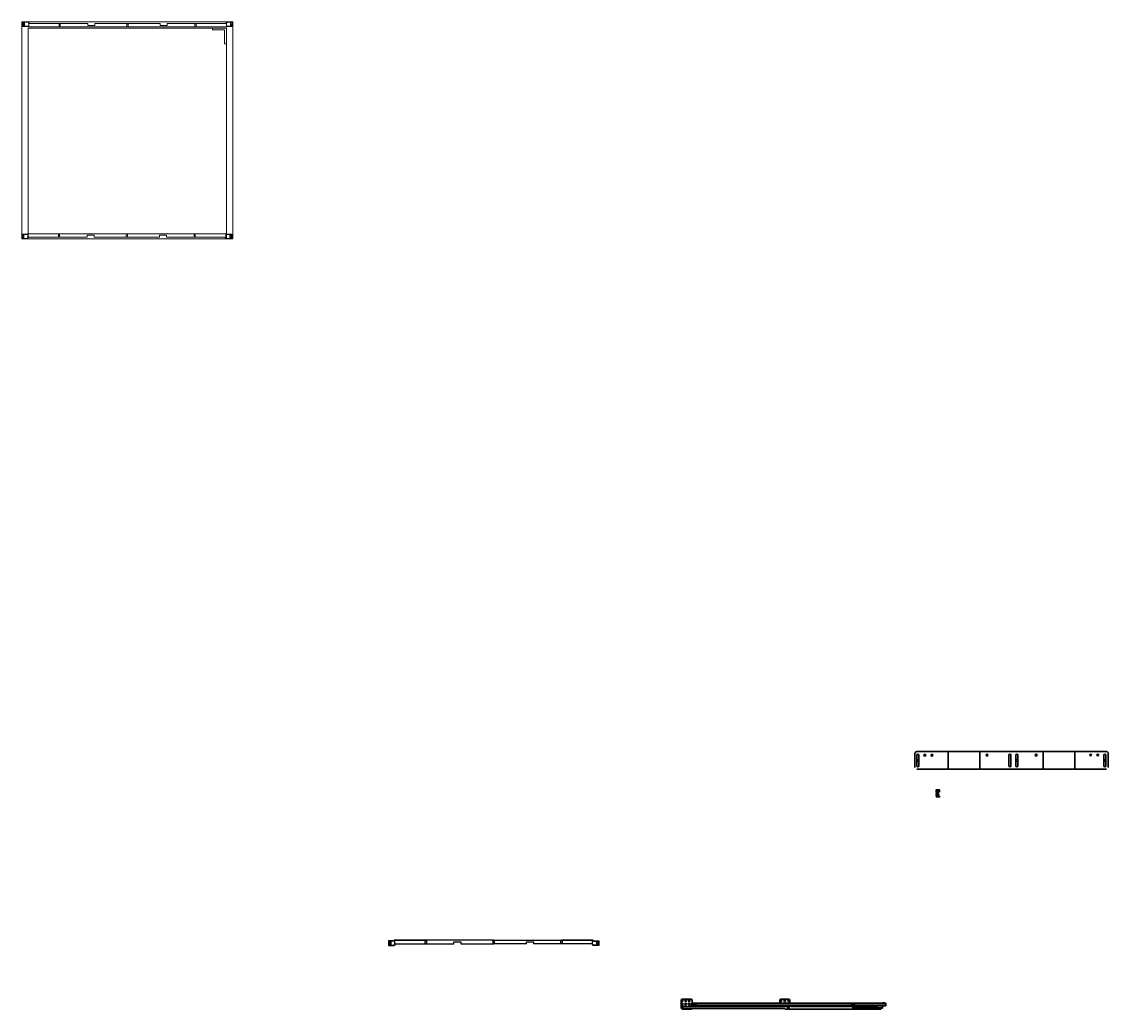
# Model space of a CAD drawing. Header units: inches. Extents: x -604 to 886, y -153 to 560.
# Drawn here: x -604.1 to -295.1, y 192 to 472.8 of the extents above; entities that cross this region are included whole.
import ezdxf

# ---------------------------------------------------------------- set-up
doc = ezdxf.new("R2010")
doc.units = ezdxf.units.IN
doc.header["$MEASUREMENT"] = 0
doc.layers.add('A-ELEV-MBE', color=7, linetype='Continuous', lineweight=18)
doc.layers.add('A-SECT-MCUT1', color=7, linetype='Continuous', lineweight=35)

# ---------------------------------------------------------------- blocks, each defined once
blk = doc.blocks.new('Vite a croce a testa piana - 10 mm da sopra')
at = {"color": 0, "linetype": 'Continuous'}
for p, q in [((-5, 2), (-5, -2)), ((-2, 2), (-5, 2)), ((-2, 2), (-2, 5)), ((2, 5), (-2, 5)), ((-2, 2), (-2, -2)), ((2, 2), (-2, 2)), ((2, 2), (2, 5)), ((2, 2), (2, -2)), ((2, 2), (5, 2)), ((5, 2), (5, -2)), ((-2, -2), (-5, -2)), ((2, -2), (-2, -2)), ((-2, -2), (-2, -5)), ((2, -5), (-2, -5)), ((2, -2), (2, -5)), ((2, -2), (5, -2))]:
    blk.add_line(p, q, dxfattribs=at)
blk.add_circle((0, 0), 9.84, dxfattribs=at)

msp = doc.modelspace()

# ---------------------------------------------------------------- linework, layer by layer
for p, q in [((-498.02, 211.37), (-498.3, 211.37)), ((-498.02, 210.52), (-498.3, 210.17)), ((-469.9, 211.57), (-498.2, 211.57)), ((-498.2, 211.57), (-498.2, 211.47)), ((-498.2, 211.57), (-489.2, 211.57)), ((-497.8, 210.57), (-498.2, 210.07)), ((-498.02, 210.52), (-498.02, 211.37)), ((-497.8, 210.57), (-481.21, 210.57)), ((-489.2, 210.57), (-481.21, 210.57)), ((-479.2, 210.57), (-469.9, 210.57)), ((-469.9, 211.57), (-441.6, 211.57)), ((-460.61, 210.57), (-469.9, 210.57)), ((-442, 210.57), (-458.6, 210.57)), ((-450.6, 210.57), (-458.6, 210.57)), ((-441.6, 211.57), (-450.6, 211.57)), ((-442, 210.57), (-441.6, 210.07)), ((-441.78, 210.52), (-441.78, 211.37)), ((-441.78, 210.52), (-441.5, 210.17))]:
    msp.add_line(p, q)
for points in [[(-498.2, 211.47), (-499.8, 211.47), (-499.8, 210.07), (-498.2, 210.07)], [(-498.3, 211.37), (-499.7, 211.37), (-499.7, 210.17), (-498.3, 210.17)], [(-441.6, 211.47), (-440, 211.47), (-440, 210.07), (-441.6, 210.07)], [(-441.5, 211.37), (-440.1, 211.37), (-440.1, 210.17), (-441.5, 210.17)]]:
    msp.add_lwpolyline(points)
for points in [[(-499.47, 211.22), (-499.27, 211.22, -0.414214), (-499.2, 211.15), (-499.2, 210.39, -0.414214), (-499.27, 210.32), (-499.47, 210.32, -0.414214), (-499.54, 210.39), (-499.54, 211.15, -0.414214)], [(-489.31, 211.52), (-489.1, 211.52, -0.414214), (-489.04, 211.45), (-489.04, 210.69, -0.414214), (-489.1, 210.62), (-489.31, 210.62, -0.414214), (-489.37, 210.69), (-489.37, 211.45, -0.414214)], [(-470.01, 211.52), (-469.8, 211.52, -0.414214), (-469.74, 211.45), (-469.74, 210.69, -0.414214), (-469.8, 210.62), (-470.01, 210.62, -0.414214), (-470.07, 210.69), (-470.07, 211.45, -0.414214)], [(-450.71, 211.52), (-450.5, 211.52, -0.414214), (-450.44, 211.45), (-450.44, 210.69, -0.414214), (-450.5, 210.62), (-450.71, 210.62, -0.414214), (-450.77, 210.69), (-450.77, 211.45, -0.414214)], [(-440.34, 211.22), (-440.54, 211.22, 0.414214), (-440.61, 211.15), (-440.61, 210.39, 0.414214), (-440.54, 210.32), (-440.34, 210.32, 0.414214), (-440.27, 210.39), (-440.27, 211.15, 0.414214)]]:
    msp.add_lwpolyline(points, format="xyb", close=True)
msp.add_lwpolyline([(-498.1, 211.87), (-498.1, 211.87)], close=True)
for points in [[(-481.21, 210.57), (-481.21, 211.11, -0.414214), (-481.16, 211.16), (-479.25, 211.16, -0.414214), (-479.2, 211.11), (-479.2, 210.57)], [(-460.61, 210.57), (-460.61, 211.11, -0.414214), (-460.56, 211.16), (-458.65, 211.16, -0.414214), (-458.6, 211.11), (-458.6, 210.57)]]:
    msp.add_lwpolyline(points, format="xyb")
at = {"layer": 'A-ELEV-MBE'}
for p, q in [((-601.94, 472.35), (-602.34, 472.85)), ((-546.14, 472.35), (-545.74, 472.85)), ((-602.16, 472.4), (-602.44, 472.75)), ((-602.16, 471.55), (-602.44, 471.55)), ((-602.34, 471.35), (-602.34, 471.45)), ((-574.04, 471.35), (-602.34, 471.35)), ((-602.34, 471.35), (-593.34, 471.35)), ((-602.34, 411.05), (-602.34, 471.05)), ((-602.34, 471.05), (-545.94, 471.05)), ((-602.16, 472.4), (-602.16, 471.55)), ((-601.94, 472.35), (-585.35, 472.35)), ((-593.34, 472.35), (-585.35, 472.35)), ((-583.33, 472.35), (-574.04, 472.35)), ((-564.75, 472.35), (-574.04, 472.35)), ((-574.04, 471.35), (-545.74, 471.35)), ((-546.14, 472.35), (-562.73, 472.35)), ((-554.74, 472.35), (-562.73, 472.35)), ((-545.74, 471.35), (-554.74, 471.35)), ((-545.94, 471.05), (-545.94, 411.05)), ((-545.92, 472.4), (-545.64, 472.75)), ((-545.92, 472.4), (-545.92, 471.55)), ((-545.92, 471.55), (-545.64, 471.55)), ((-545.74, 471.35), (-545.74, 471.45)), ((-602.36, 412.35), (-602.64, 412.35)), ((-602.36, 411.49), (-602.64, 411.15)), ((-574.24, 412.55), (-602.54, 412.55)), ((-602.54, 412.55), (-602.54, 412.45)), ((-602.54, 412.55), (-593.54, 412.55)), ((-602.14, 411.55), (-602.54, 411.05)), ((-602.36, 411.49), (-602.36, 412.35)), ((-602.14, 411.55), (-585.55, 411.55)), ((-593.54, 411.55), (-585.55, 411.55)), ((-583.53, 411.55), (-574.24, 411.55)), ((-574.24, 412.55), (-545.94, 412.55)), ((-564.95, 411.55), (-574.24, 411.55)), ((-546.34, 411.55), (-562.93, 411.55)), ((-554.94, 411.55), (-562.93, 411.55)), ((-545.94, 412.55), (-554.94, 412.55)), ((-546.34, 411.55), (-545.94, 411.05)), ((-546.12, 411.49), (-546.12, 412.35)), ((-546.12, 412.35), (-545.84, 412.35)), ((-546.12, 411.49), (-545.84, 411.15)), ((-545.94, 412.55), (-545.94, 412.45))]:
    msp.add_line(p, q, dxfattribs=at)
msp.add_lwpolyline([(-604.14, 411.05), (-544.14, 411.05), (-544.14, 472.85), (-604.14, 472.85)], close=True, dxfattribs=at)
for points in [[(-602.34, 471.45), (-603.94, 471.45), (-603.94, 472.85), (-602.34, 472.85)], [(-545.74, 471.45), (-544.14, 471.45), (-544.14, 472.85), (-545.74, 472.85)], [(-602.44, 471.55), (-603.84, 471.55), (-603.84, 472.75), (-602.44, 472.75)], [(-545.94, 470.55), (-545.94, 471.05), (-549.92, 471.05), (-549.92, 470.55), (-546.44, 470.55)], [(-546.44, 470.55), (-546.44, 466.57), (-545.94, 466.57), (-545.94, 470.55)], [(-545.64, 471.55), (-544.24, 471.55), (-544.24, 472.75), (-545.64, 472.75)], [(-602.54, 412.45), (-604.14, 412.45), (-604.14, 411.05), (-602.54, 411.05)], [(-602.64, 412.35), (-604.04, 412.35), (-604.04, 411.15), (-602.64, 411.15)], [(-545.94, 412.45), (-544.34, 412.45), (-544.34, 411.05), (-545.94, 411.05)], [(-545.84, 412.35), (-544.44, 412.35), (-544.44, 411.15), (-545.84, 411.15)]]:
    msp.add_lwpolyline(points, dxfattribs=at)
for points in [[(-603.61, 471.7), (-603.4, 471.7, 0.414214), (-603.34, 471.77), (-603.34, 472.53, 0.414214), (-603.4, 472.59), (-603.61, 472.59, 0.414214), (-603.67, 472.53), (-603.67, 471.77, 0.414214)], [(-593.44, 471.4), (-593.24, 471.4, 0.414214), (-593.17, 471.47), (-593.17, 472.23, 0.414214), (-593.24, 472.29), (-593.44, 472.29, 0.414214), (-593.51, 472.23), (-593.51, 471.47, 0.414214)], [(-574.14, 471.4), (-573.94, 471.4, 0.414214), (-573.87, 471.47), (-573.87, 472.23, 0.414214), (-573.94, 472.29), (-574.14, 472.29, 0.414214), (-574.21, 472.23), (-574.21, 471.47, 0.414214)], [(-554.84, 471.4), (-554.64, 471.4, 0.414214), (-554.57, 471.47), (-554.57, 472.23, 0.414214), (-554.64, 472.29), (-554.84, 472.29, 0.414214), (-554.91, 472.23), (-554.91, 471.47, 0.414214)], [(-544.47, 471.7), (-544.68, 471.7, -0.414214), (-544.74, 471.77), (-544.74, 472.53, -0.414214), (-544.68, 472.59), (-544.47, 472.59, -0.414214), (-544.4, 472.53), (-544.4, 471.77, -0.414214)], [(-603.81, 412.19), (-603.6, 412.19, -0.414214), (-603.54, 412.13), (-603.54, 411.37, -0.414214), (-603.6, 411.3), (-603.81, 411.3, -0.414214), (-603.87, 411.37), (-603.87, 412.13, -0.414214)], [(-593.64, 412.49), (-593.44, 412.49, -0.414214), (-593.37, 412.43), (-593.37, 411.67, -0.414214), (-593.44, 411.6), (-593.64, 411.6, -0.414214), (-593.71, 411.67), (-593.71, 412.43, -0.414214)], [(-574.34, 412.49), (-574.14, 412.49, -0.414214), (-574.07, 412.43), (-574.07, 411.67, -0.414214), (-574.14, 411.6), (-574.34, 411.6, -0.414214), (-574.41, 411.67), (-574.41, 412.43, -0.414214)], [(-555.04, 412.49), (-554.84, 412.49, -0.414214), (-554.77, 412.43), (-554.77, 411.67, -0.414214), (-554.84, 411.6), (-555.04, 411.6, -0.414214), (-555.11, 411.67), (-555.11, 412.43, -0.414214)], [(-544.67, 412.19), (-544.88, 412.19, 0.414214), (-544.94, 412.13), (-544.94, 411.37, 0.414214), (-544.88, 411.3), (-544.67, 411.3, 0.414214), (-544.6, 411.37), (-544.6, 412.13, 0.414214)]]:
    msp.add_lwpolyline(points, format="xyb", close=True, dxfattribs=at)
for points in [[(-585.35, 472.35), (-585.35, 471.8, 0.414214), (-585.3, 471.75), (-583.38, 471.75, 0.414214), (-583.33, 471.8), (-583.33, 472.35)], [(-564.75, 472.35), (-564.75, 471.8, 0.414214), (-564.7, 471.75), (-562.78, 471.75, 0.414214), (-562.73, 471.8), (-562.73, 472.35)], [(-585.55, 411.55), (-585.55, 412.09, -0.414214), (-585.5, 412.14), (-583.58, 412.14, -0.414214), (-583.53, 412.09), (-583.53, 411.55)], [(-564.95, 411.55), (-564.95, 412.09, -0.414214), (-564.9, 412.14), (-562.98, 412.14, -0.414214), (-562.93, 412.09), (-562.93, 411.55)]]:
    msp.add_lwpolyline(points, format="xyb", dxfattribs=at)
at = {"layer": 'A-SECT-MCUT1'}
for p, q in [((-350.09, 260.74), (-350.09, 264.74)), ((-349.59, 265.24), (-295.59, 265.24)), ((-349.59, 265.24), (-331.59, 265.24)), ((-340.59, 265.24), (-340.59, 260.24)), ((-331.59, 265.24), (-331.59, 260.24)), ((-313.59, 265.24), (-313.59, 260.24)), ((-304.59, 265.24), (-304.59, 260.24)), ((-295.09, 264.74), (-295.09, 260.74)), ((-349.59, 260.24), (-295.59, 260.24)), ((-343.76, 253.63), (-343.76, 253.43)), ((-343.71, 253.58), (-343.76, 253.63)), ((-343.76, 253.58), (-343.73, 253.55)), ((-343.73, 253.55), (-343.76, 253.55)), ((-343.76, 253.55), (-343.76, 253.51)), ((-343.76, 253.51), (-343.73, 253.51)), ((-343.73, 253.51), (-343.76, 253.48)), ((-343.76, 253.43), (-343.71, 253.48)), ((-343.71, 253.48), (-343.71, 253.58)), ((-343.71, 253.58), (-343.68, 253.58)), ((-343.68, 253.48), (-343.71, 253.48)), ((-343.69, 253.6), (-343.61, 253.45)), ((-343.68, 253.58), (-343.68, 253.48)), ((-343.68, 253.58), (-343.48, 253.58)), ((-343.48, 253.48), (-343.68, 253.48)), ((-343.65, 253.6), (-343.57, 253.45)), ((-343.61, 253.6), (-343.53, 253.45)), ((-343.57, 253.6), (-343.49, 253.45)), ((-343.53, 253.6), (-343.45, 253.46)), ((-343.48, 253.58), (-343.48, 253.48)), ((-343.48, 253.58), (-343.46, 253.56)), ((-343.48, 253.48), (-343.46, 253.49)), ((-343.46, 253.49), (-343.46, 253.56)), ((-343.73, 253.19), (-343.73, 252.99)), ((-343.66, 253.12), (-343.73, 253.19)), ((-343.73, 253.14), (-343.69, 253.11)), ((-343.69, 253.11), (-343.73, 253.11)), ((-343.73, 253.11), (-343.73, 253.07)), ((-343.73, 253.07), (-343.69, 253.07)), ((-343.69, 253.07), (-343.73, 253.04)), ((-343.73, 252.99), (-343.66, 253.06)), ((-343.73, 252.53), (-343.73, 252.36)), ((-343.67, 252.47), (-343.73, 252.53)), ((-343.73, 252.49), (-343.7, 252.46)), ((-343.7, 252.46), (-343.73, 252.46)), ((-343.73, 252.46), (-343.73, 252.43)), ((-343.73, 252.43), (-343.7, 252.43)), ((-343.7, 252.43), (-343.73, 252.4)), ((-343.73, 252.36), (-343.67, 252.42)), ((-343.72, 252.85), (-343.72, 252.65)), ((-343.66, 252.78), (-343.72, 252.85)), ((-343.72, 252.8), (-343.69, 252.77)), ((-343.69, 252.77), (-343.72, 252.77)), ((-343.72, 252.77), (-343.72, 252.73)), ((-343.72, 252.73), (-343.69, 252.73)), ((-343.69, 252.73), (-343.72, 252.7)), ((-343.72, 252.65), (-343.66, 252.72)), ((-343.69, 252.5), (-343.63, 252.4)), ((-343.69, 252.4), (-343.69, 252.49)), ((-343.68, 253.04), (-343.68, 253.14)), ((-343.68, 252.7), (-343.68, 252.8)), ((-343.67, 253.14), (-343.61, 253.03)), ((-343.67, 252.81), (-343.61, 252.7)), ((-343.67, 252.47), (-343.67, 252.42)), ((-343.67, 252.47), (-343.01, 252.47)), ((-343.67, 252.42), (-343.01, 252.42)), ((-343.66, 253.12), (-343.66, 253.06)), ((-343.66, 253.12), (-343.26, 253.12)), ((-343.66, 253.06), (-343.26, 253.06)), ((-343.66, 252.78), (-343.66, 252.72)), ((-343.66, 252.78), (-343.34, 252.78)), ((-343.66, 252.72), (-343.34, 252.72)), ((-343.65, 252.5), (-343.59, 252.4)), ((-343.63, 253.14), (-343.57, 253.03)), ((-343.63, 252.81), (-343.57, 252.7)), ((-343.61, 252.5), (-343.56, 252.4)), ((-343.59, 253.14), (-343.53, 253.03)), ((-343.59, 252.81), (-343.53, 252.7)), ((-343.58, 252.5), (-343.52, 252.4)), ((-343.55, 253.14), (-343.49, 253.03)), ((-343.55, 252.81), (-343.49, 252.7)), ((-343.54, 252.5), (-343.48, 252.4)), ((-343.51, 253.14), (-343.45, 253.03)), ((-343.51, 252.81), (-343.45, 252.7)), ((-343.51, 252.5), (-343.45, 252.4)), ((-343.47, 253.14), (-343.41, 253.03)), ((-343.47, 252.81), (-343.41, 252.7)), ((-343.47, 252.5), (-343.41, 252.4)), ((-343.43, 253.14), (-343.37, 253.03)), ((-343.43, 252.81), (-343.37, 252.7)), ((-343.43, 252.5), (-343.38, 252.4)), ((-343.4, 252.5), (-343.34, 252.4)), ((-343.39, 253.14), (-343.33, 253.03)), ((-343.39, 252.81), (-343.33, 252.7)), ((-343.36, 252.5), (-343.3, 252.4)), ((-343.35, 253.14), (-343.29, 253.03)), ((-343.34, 252.78), (-343.31, 252.75)), ((-343.34, 252.72), (-343.31, 252.75)), ((-343.33, 252.5), (-343.27, 252.4)), ((-343.31, 253.14), (-343.25, 253.03)), ((-343.29, 252.5), (-343.23, 252.4)), ((-343.26, 253.12), (-343.23, 253.09)), ((-343.26, 253.06), (-343.23, 253.09)), ((-343.25, 252.5), (-343.2, 252.4)), ((-343.22, 252.5), (-343.16, 252.4)), ((-343.18, 252.5), (-343.12, 252.4)), ((-343.14, 252.5), (-343.09, 252.4)), ((-343.11, 252.5), (-343.05, 252.4)), ((-343.07, 252.5), (-343.01, 252.4)), ((-343.01, 252.47), (-342.98, 252.45)), ((-343.01, 252.42), (-342.98, 252.45)), ((-413.77, 194.82), (-416.32, 194.82)), ((-385.98, 194.82), (-388.23, 194.82)), ((-416.6, 194.49), (-416.6, 192.35)), ((-416.6, 192.56), (-416.37, 192.56)), ((-416.52, 192.14), (-416.05, 192.14)), ((-416.37, 192.56), (-416.37, 192.14)), ((-413.69, 192.03), (-416.32, 192.03)), ((-416.27, 192.66), (-416.27, 192.84)), ((-416.17, 192.94), (-416.09, 192.94)), ((-416.1, 192.14), (-416.1, 192.72)), ((-416.1, 192.72), (-385.93, 192.7)), ((-416.1, 192.14), (-387.15, 192.14)), ((-415.99, 192.84), (-415.99, 192.72)), ((-415.44, 192.72), (-415.44, 192.84)), ((-415.34, 192.94), (-415.26, 192.94)), ((-415.16, 192.84), (-415.16, 192.72)), ((-414.4, 192.72), (-414.4, 192.84)), ((-414.3, 192.94), (-414.22, 192.94)), ((-414.12, 192.84), (-414.12, 192.72)), ((-413.6, 192.92), (-413.6, 193.72)), ((-413.6, 193.72), (-358.35, 193.72)), ((-413.1, 192.92), (-413.6, 192.92)), ((-413.49, 193.72), (-413.49, 194.49)), ((-413.49, 194.49), (-413.49, 193.72)), ((-413.49, 192.92), (-413.49, 192.72)), ((-413.25, 193.72), (-413.25, 193.32)), ((-413.15, 193.22), (-412.35, 193.22)), ((-413.1, 192.92), (-384.98, 192.92)), ((-412.25, 193.32), (-412.25, 193.72)), ((-412.25, 193.52), (-358.35, 193.52)), ((-388.52, 194.49), (-388.52, 193.72)), ((-386.33, 192.03), (-386.95, 192.03)), ((-385.53, 192.82), (-386.33, 192.58)), ((-386.33, 192.58), (-386.33, 192.48)), ((-386.33, 192.48), (-385.83, 192.48)), ((-385.83, 192.22), (-386.33, 192.22)), ((-386.33, 192.22), (-386.33, 191.96)), ((-386.33, 191.96), (-359.78, 191.96)), ((-386.24, 192.48), (-386.24, 192.22)), ((-386.22, 192.61), (-386.17, 192.48)), ((-385.83, 192.48), (-385.83, 192.22)), ((-385.69, 193.72), (-385.69, 194.49)), ((-385.29, 192.72), (-385.53, 192.82)), ((-385.29, 192.72), (-360.78, 192.72)), ((-359.38, 192.92), (-384.98, 192.92)), ((-368.2, 193.32), (-368.2, 193.36)), ((-368.16, 193.25), (-367.84, 193.13)), ((-367.25, 193.42), (-368.15, 193.42)), ((-368.07, 192.92), (-368.07, 192.72)), ((-367.8, 192.92), (-367.8, 193.08)), ((-367.7, 192.72), (-367.7, 192.27)), ((-367.01, 192.63), (-367.7, 192.63)), ((-367.7, 192.27), (-367.7, 191.96)), ((-367.7, 192.27), (-367.01, 192.27)), ((-359.86, 192.19), (-367.7, 192.19)), ((-359.86, 192.05), (-367.7, 192.05)), ((-367.6, 193.08), (-367.6, 192.92)), ((-367.25, 193.25), (-367.56, 193.13)), ((-367.36, 192.92), (-367.36, 192.72)), ((-367.2, 193.32), (-367.2, 193.36)), ((-367.01, 192.63), (-367.01, 192.27)), ((-366.69, 192.63), (-366.95, 192.63)), ((-366.95, 192.63), (-366.95, 192.27)), ((-366.95, 192.27), (-360.86, 192.27)), ((-366.69, 192.68), (-366.69, 192.27)), ((-366.69, 192.68), (-360.86, 192.68)), ((-361.13, 192.68), (-361.13, 192.27)), ((-360.86, 192.68), (-360.86, 192.63)), ((-360.86, 192.27), (-360.86, 192.63)), ((-360.78, 192.27), (-360.78, 192.72)), ((-359.28, 192.34), (-360.78, 192.34)), ((-359.78, 192.27), (-360.78, 192.27)), ((-360.78, 192.27), (-359.78, 192.27)), ((-359.86, 192.14), (-359.86, 192.19)), ((-359.78, 192.14), (-359.86, 192.14)), ((-359.86, 192.1), (-359.86, 192.05)), ((-359.78, 192.1), (-359.86, 192.1)), ((-359.78, 192.27), (-359.78, 192.14)), ((-359.78, 192.24), (-359.28, 192.24)), ((-359.78, 192.1), (-359.78, 191.96)), ((-358.35, 192.92), (-359.38, 192.92)), ((-359.28, 192.24), (-359.28, 192.92)), ((-358.35, 193.72), (-358.35, 192.92))]:
    msp.add_line(p, q, dxfattribs=at)
for points in [[(-349.56, 264.23), (-349.56, 261.23)], [(-348.96, 261.23), (-348.96, 264.23)], [(-323.36, 264.23), (-323.36, 261.23)], [(-322.76, 261.23), (-322.76, 264.23)], [(-321.4, 264.23), (-321.4, 261.23)], [(-320.8, 261.23), (-320.8, 264.23)], [(-296.39, 264.23), (-296.39, 261.23)], [(-295.79, 261.23), (-295.79, 264.23)]]:
    msp.add_lwpolyline(points, dxfattribs=at)
for points in [[(-344.07, 253.84), (-343.07, 253.84), (-343.07, 254.34), (-344.07, 254.34)], [(-359.35, 193.82), (-358.76, 193.82), (-358.76, 193.72), (-359.35, 193.72)]]:
    msp.add_lwpolyline(points, close=True, dxfattribs=at)
for centre, radius in [((-349.26, 262.71), 0.25), ((-347.26, 264.22), 0.25), ((-345.26, 264.22), 0.25), ((-329.59, 264.23), 0.25), ((-321.09, 262.71), 0.25), ((-315.59, 264.24), 0.25), ((-300.09, 264.28), 0.25), ((-298.09, 264.28), 0.25), ((-296.09, 262.71), 0.25), ((-343.72, 254.09), 0.15), ((-343.42, 254.09), 0.15), ((-416.29, 194.42), 0.25), ((-416.29, 193.42), 0.25), ((-415.29, 194.42), 0.25), ((-415.29, 193.42), 0.25), ((-414.29, 194.42), 0.25), ((-414.29, 193.42), 0.25), ((-388.2, 194.42), 0.25), ((-387.1, 194.42), 0.25), ((-386, 194.42), 0.25), ((-368.07, 193.34), 0.0432), ((-367.33, 193.34), 0.0432)]:
    msp.add_circle(centre, radius, dxfattribs=at)
for centre, radius, start, end in [((-349.59, 264.74), 0.5, 90, 180), ((-349.26, 264.23), 0.3, 0, 180), ((-323.06, 264.23), 0.3, 0, 180), ((-321.1, 264.23), 0.3, 0, 180), ((-296.09, 264.23), 0.3, 0, 180), ((-295.59, 264.74), 0.5, 0, 90), ((-349.26, 261.23), 0.3, 180, 0), ((-323.06, 261.23), 0.3, 180, 0), ((-321.1, 261.23), 0.3, 180, 0), ((-296.09, 261.23), 0.3, 180, 0), ((-416.26, 194.48), 0.345, 99.8541, 177.0588), ((-413.83, 194.48), 0.345, 2.9412, 80.1459), ((-388.17, 194.48), 0.345, 99.8541, 177.0588), ((-386.03, 194.48), 0.345, 2.9412, 80.1459), ((-416.26, 192.37), 0.345, 182.9412, 260.1459), ((-416.37, 192.66), 0.1, 270, 0), ((-416.17, 192.84), 0.1, 90, 180), ((-416.09, 192.84), 0.1, 0, 90), ((-415.34, 192.84), 0.1, 90, 180), ((-415.26, 192.84), 0.1, 0, 90), ((-414.3, 192.84), 0.1, 90, 180), ((-414.22, 192.84), 0.1, 0, 90), ((-413.75, 192.37), 0.345, 279.8541, 318.4564), ((-413.15, 193.32), 0.1, 180, 270), ((-412.35, 193.32), 0.1, 270, 0), ((-386.89, 192.37), 0.345, 221.5436, 260.1459), ((-368.14, 193.35), 0.0663, 103.0025, 171.0095), ((-368.13, 193.32), 0.0725, 179.5495, 248.9349), ((-367.86, 193.07), 0.0602, 354.9325, 77.4453), ((-367.54, 193.07), 0.0602, 102.5547, 185.0675), ((-367.27, 193.35), 0.0663, 8.9905, 76.9975), ((-367.27, 193.32), 0.0725, 291.0651, 0.4505)]:
    msp.add_arc(centre, radius, start, end, dxfattribs=at)

# ---------------------------------------------------------------- block references
at = {"layer": 'A-ELEV-MBE', "xscale": -0.01697462231067995, "yscale": 0.01697462231067995, "zscale": 0.01697462231067995, "rotation": 180}
for p in [(-603.5, 471.87), (-544.57, 471.87)]:
    msp.add_blockref('Vite a croce a testa piana - 10 mm da sopra', p, dxfattribs=at)
at = {"layer": 'A-ELEV-MBE', "xscale": 0.01697462231067995, "yscale": 0.01697462231067995, "zscale": 0.01697462231067995}
for p in [(-603.7, 412.02), (-603.7, 411.47), (-544.77, 412.02), (-544.77, 411.47)]:
    msp.add_blockref('Vite a croce a testa piana - 10 mm da sopra', p, dxfattribs=at)
at = {"layer": 'A-SECT-MCUT1'}
for p, xscale, yscale, zscale in [((-343.96, 253.59), 0.009999999999990905, 0.009999999999990905, 0.009999999999990905), ((-343.98, 253.08), 0.009999999999990905, 0.009999999999990905, 0.009999999999990905), ((-343.97, 252.7), 0.009999999999990905, 0.009999999999990905, 0.009999999999990905), ((-343.92, 252.42), 0.008999999999991815, 0.008999999999991815, 0.008999999999991815), ((-499.37, 211.04), 0.01697462231067995, 0.01697462231067995, 0.01697462231067995), ((-499.37, 210.49), 0.01697462231067995, 0.01697462231067995, 0.01697462231067995), ((-440.44, 211.04), 0.01697462231067995, 0.01697462231067995, 0.01697462231067995), ((-440.44, 210.49), 0.01697462231067995, 0.01697462231067995, 0.01697462231067995)]:
    msp.add_blockref('Vite a croce a testa piana - 10 mm da sopra', p, dxfattribs=dict(at, xscale=xscale, yscale=yscale, zscale=zscale))

doc.saveas('drawing.dxf')
